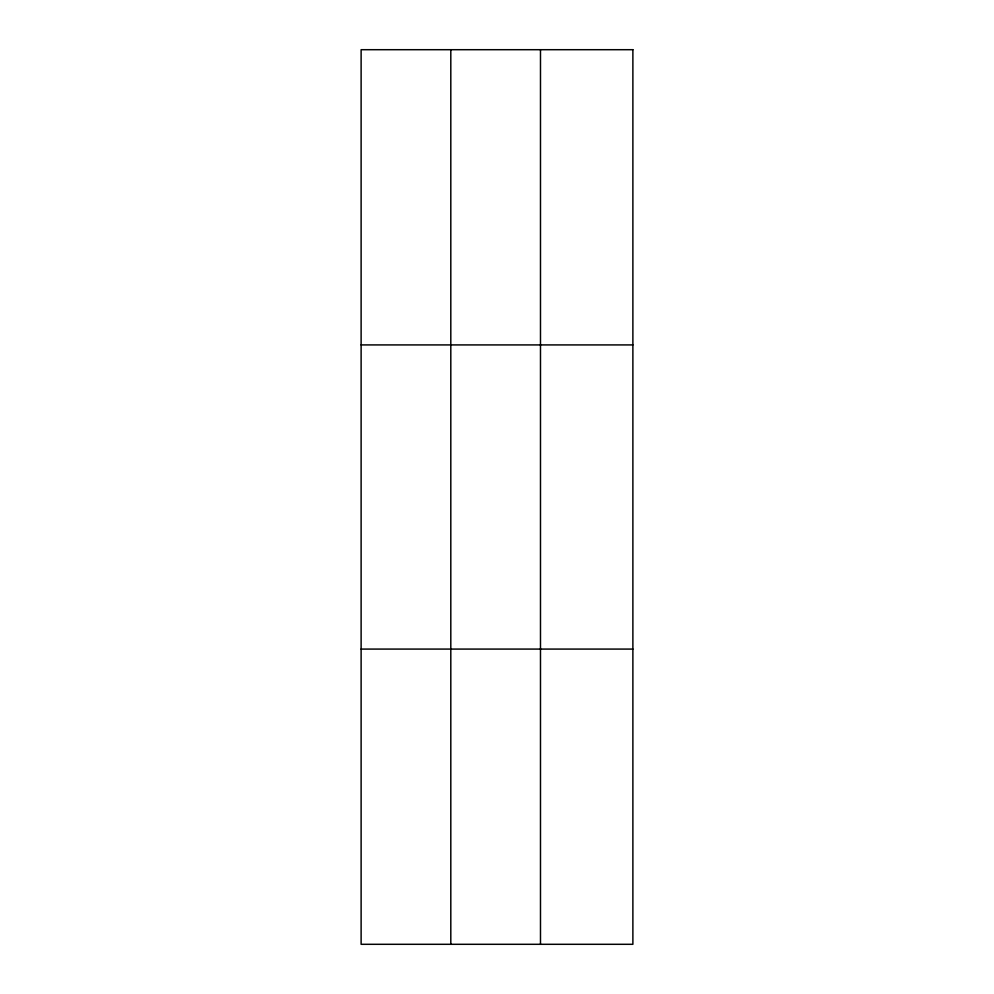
<?xml version="1.0" encoding="UTF-8"?>
<svg xmlns="http://www.w3.org/2000/svg" width="994" height="994" viewBox="0 0 994 994"><rect width="100%" height="100%" fill="white"/><g stroke="black" fill="none" stroke-linecap="round" stroke-linejoin="round"><path stroke-width="1.49" d="M450.804 944.3L450.804 49.7M540.487 944.3L540.487 49.7M361.12 344.918L632.88 344.918M361.12 649.082L632.88 649.082M632.88 49.7L632.88 944.3L361.12 944.3L361.12 49.7L632.88 49.7"/></g></svg>
